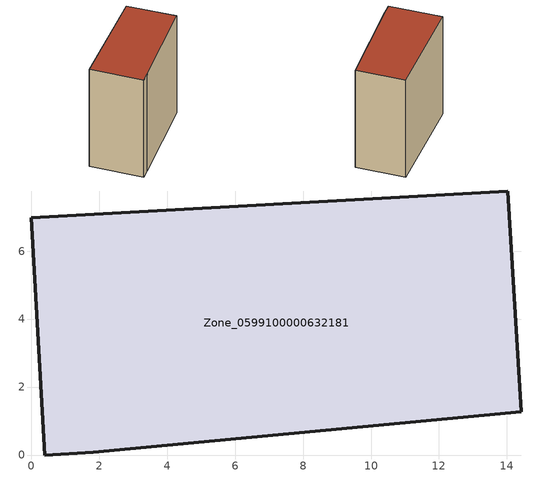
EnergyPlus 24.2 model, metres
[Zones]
Zone_0599100000632181
 floor ground (C_G): 14.03,7.77 14.42,1.27 1.82,0.08 0.39,0 0,6.98 z0
 wall outside (C_F): 0.39,0 1.82,0.08 14.42,1.27 14.03,7.77 0,6.98 0.39,0 z0:14.48
 roof outside (C_R): 14.42,1.27 14.03,7.77 0,6.98 0.39,0 1.82,0.08 z14.48
[BUILDING]
Pand.0599100000632181: North Axis=0; Terrain=City; Loads Convergence Tolerance Value=0.04; Temperature Convergence Tolerance Value=0.4; Solar Distribution=FullExterior; Maximum Number of Warmup Days=25; Minimum Number of Warmup Days=1
[Site:Location]
Rotterdam.The.Hague.AP_ZH_NLD Design_Conditions: Latitude=51.96; Longitude=4.45; Time Zone=1; Elevation=-4.5
[SITE:GROUNDTEMPERATURE:BUILDINGSURFACE]
18, 18, 18, 18, 18, 18, 18, 18, 18, 18, 18, 18
[MATERIAL] Thermal Absorptance=0.9; Solar Absorptance=0.7; Visible Absorptance=0.7
Name | Roughness | Thickness | Conductivity | Density | Specific Heat
G.TI.1946 | MediumSmooth | 0.15 | 1 | 540 | 1210
F.TI.1946 | Rough | 0.3 | 0.857143 | 1920 | 840
R.TI.1946 | MediumRough | 0.2 | 0.1 | 1500 | 1000
[CONSTRUCTION]
C_G: G.TI.1946
C_F: F.TI.1946
C_R: R.TI.1946
[ZONE]
Zone_0599100000632181: Type=1; Multiplier=1; Ceiling Height=Autocalculate; Volume=Autocalculate; Floor Area=autocalculate; Part of Total Floor Area=Yes
[ZONEINFILTRATION:DESIGNFLOWRATE]
Infil_Zone_0599100000632181: Zone or ZoneList or Space or SpaceList=Zone_0599100000632181; Schedule=AlwaysOn; Design Flow Rate Calculation Method=Flow/Area; Flow Rate per Floor Area=0.003; Constant Term Coefficient=1; Temperature Term Coefficient=0; Velocity Term Coefficient=0; Velocity Squared Term Coefficient=0
[HVACTEMPLATE:ZONE:IDEALLOADSAIRSYSTEM]
Zone_0599100000632181: Maximum Heating Supply Air Temperature=50; Minimum Cooling Supply Air Temperature=13; Maximum Heating Supply Air Humidity Ratio=0.0156; Minimum Cooling Supply Air Humidity Ratio=0.0077; Heating Limit=NoLimit; Cooling Limit=NoLimit; Dehumidification Control Type=ConstantSensibleHeatRatio; Cooling Sensible Heat Ratio=0.7; Dehumidification Setpoint=60; Humidification Control Type=None; Humidification Setpoint=30; Outdoor Air Method=None; Outdoor Air Flow Rate per Person=0.00944; Outdoor Air Flow Rate per Zone Floor Area=0; Outdoor Air Flow Rate per Zone=0; Demand Controlled Ventilation Type=None; Outdoor Air Economizer Type=NoEconomizer; Heat Recovery Type=None; Sensible Heat Recovery Effectiveness=0.7; Latent Heat Recovery Effectiveness=0.65
[ZONECONTROL:THERMOSTAT]
ThermostatControl_Zone_0599100000632181: Zone or ZoneList=Zone_0599100000632181; Control Type Schedule=DualSetpointControlType; Control 1=Thermostat_Zone_0599100000632181; Temperature Difference Between Cutout And Setpoint=0
[THERMOSTATSETPOINT:DUALSETPOINT]
Thermostat_Zone_0599100000632181: Heating Setpoint Temperature Schedule=HeatingSetpoint_Zone_0599100000632181; Cooling Setpoint Temperature Schedule=CoolingSetpoint_Zone_0599100000632181
[SCHEDULE:COMPACT]
HeatingSetpoint_Zone_0599100000632181: Through: 12/31, For: AllDays, Until: 24:00, 21
CoolingSetpoint_Zone_0599100000632181: Through: 12/31, For: AllDays, Until: 24:00, 24
DualSetpointControlType: Through: 12/31, For: AllDays, Until: 24:00, 4
AlwaysOn: Through: 12/31, For: AllDays, Until: 24:00, 1
